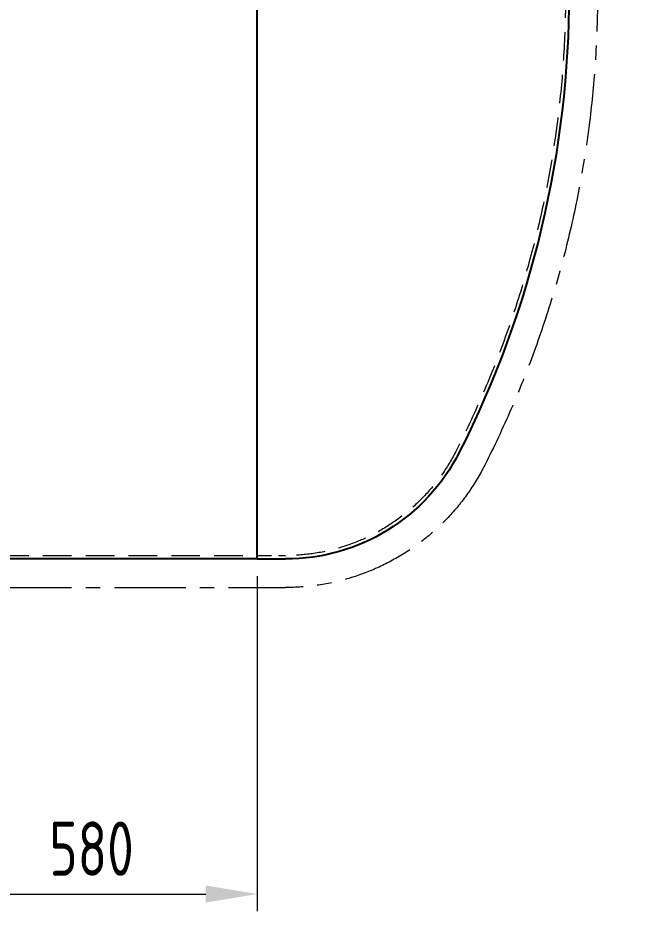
# Model space of a CAD drawing. Header units: millimetres. Extents: x -46397 to 283259, y -8690 to 23983.
# Drawn here: x -37796 to -36715, y 932 to 2496 of the extents above; entities that cross this region are included whole.
import ezdxf

# ---------------------------------------------------------------- set-up
doc = ezdxf.new("R2010")
doc.units = ezdxf.units.MM
for name, pattern in [('CENTER', [2, 1.25, -0.25, 0.25, -0.25]), ('HIDDEN', [0.375, 0.25, -0.125]), ('HIDDENX2', [0.75, 0.5, -0.25])]:
    doc.linetypes.add(name, pattern=pattern)
doc.layers.get('Defpoints').update_dxf_attribs({"lineweight": 0})
for name, color, linetype, lineweight in [('CHUAN NET KHUAT', 4, 'HIDDEN', 0), ('DUONGCHINH', 7, 'Continuous', 25), ('DUONGTAM', 1, 'CENTER', 0), ('PHANTOM 2', 8, 'Continuous', 0), ('Standard', 7, 'Continuous', 0)]:
    doc.layers.add(name, color=color, linetype=linetype, lineweight=lineweight)
doc.styles.add('GHI CHÚ 1', font='isocp_IV25.ttf', dxfattribs={"width": 0.8})
doc.dimstyles.new('1-30SCALE', dxfattribs={"dimtxt": 75, "dimasz": 75, "dimexe": 37.5, "dimexo": 30, "dimgap": 30, "dimtad": 1, "dimtoh": 1, "dimdec": 0, "dimdsep": 46, "dimtxsty": 'GHI CHÚ 1', "dimcen": 0.09, "dimclrd": 256, "dimclre": 256, "dimclrt": 2, "dimadec": 0, "dimazin": 0, "dimtfac": 1, "dimtdec": 0, "dimtofl": 0, "dimtmove": 0, "dimatfit": 3, "dimfxl": 1, "dimlwd": 0, "dimlwe": 0, "dimarcsym": 0})

# ---------------------------------------------------------------- blocks, each defined once
blk = doc.blocks.new('A$Cb6d5b212')
at = {"layer": 'CHUAN NET KHUAT', "color": 3, "linetype": 'HIDDENX2', "lineweight": 0, "ltscale": 100, "extrusion": (2.28848e-17, 1, 0)}
blk.add_line((1500, -985), (3000, -985), dxfattribs=at)
at = {"layer": 'CHUAN NET KHUAT', "color": 3, "linetype": 'HIDDENX2', "lineweight": 0, "ltscale": 50, "extrusion": (2.28848e-17, 1, 0)}
blk.add_line((3000, -985), (3050, -985), dxfattribs=at)
at = {"layer": 'CHUAN NET KHUAT', "color": 3, "linetype": 'HIDDENX2', "lineweight": 0, "ltscale": 100, "extrusion": (0, 0, -1)}
for centre, radius, start, end in [((-1767.2, 0), 1773, 153.1244, 206.8756), ((-3050, -650.1), 334.9, 206.8756, 270)]:
    blk.add_arc(centre, radius, start, end, dxfattribs=at)
at = {"layer": 'DUONGCHINH', "color": 2, "ltscale": 10, "extrusion": (2.28848e-17, 1, 0)}
for p, q in [((3000, -991), (3000, 991)), ((1500, -990), (3000, -990)), ((3000, -991), (3050, -991))]:
    blk.add_line(p, q, dxfattribs=at)
at = {"layer": 'DUONGCHINH', "color": 2, "ltscale": 10, "extrusion": (0, 0, -1)}
for centre, radius, start, end in [((-1767.2, 0), 1779, 153.1244, 206.8756), ((-3050, -650.1), 340.9, 206.8756, 270)]:
    blk.add_arc(centre, radius, start, end, dxfattribs=at)
blk = doc.blocks.new('A$C0143f3ea')
at = {"layer": 'DUONGTAM', "color": 5, "lineweight": 0, "ltscale": 100, "extrusion": (2.28848e-17, 1, 0)}
blk.add_line((-3050, -1041), (3050, -1041), dxfattribs=at)
at = {"layer": 'DUONGTAM', "color": 5, "lineweight": 0, "ltscale": 100, "extrusion": (0, 0, -1)}
for centre, radius, start, end in [((-1767.2, 0), 1829, 153.1244, 206.8756), ((-3050, -650.1), 390.9, 206.8756, 270)]:
    blk.add_arc(centre, radius, start, end, dxfattribs=at)
blk = doc.blocks.new('*D1619')
at = {"layer": 'Defpoints', "color": 0, "transparency": 16777216}
for p in [(-37377, 1548.3, -1.5), (-37957, 1294.3, -1.5), (-37377, 961.6)]:
    blk.add_point(p, dxfattribs=at)
at = {"layer": 'PHANTOM 2', "linetype": 'Continuous', "lineweight": 0, "transparency": 16777216}
for p, q in [((-37377, 1518.3), (-37377, 931.6)), ((-37957, 1264.3), (-37957, 931.6)), ((-37867, 961.6), (-37467, 961.6))]:
    blk.add_line(p, q, dxfattribs=at)
at = {"layer": 'PHANTOM 2', "transparency": 16777216}
for points in [[(-37867, 976.6), (-37867, 946.6), (-37957, 961.6)], [(-37467, 976.6), (-37467, 946.6), (-37377, 961.6)]]:
    blk.add_solid(points, dxfattribs=at)
at = {"layer": 'PHANTOM 2', "color": 2, "transparency": 16777216, "insert": (-37667, 1041), "char_height": 95, "attachment_point": 5, "style": 'GHI CHÚ 1'}
blk.add_mtext('580', dxfattribs=at)

msp = doc.modelspace()

# ---------------------------------------------------------------- block references
at = {"layer": 'Standard'}
for name in ['A$C0143f3ea', 'A$Cb6d5b212']:
    msp.add_blockref(name, (-40377.04, 2539.29, -1.5), dxfattribs=at)

# ---------------------------------------------------------------- dimensions: what is measured, and where the dimension line sits
at = {"layer": 'PHANTOM 2'}
dim = msp.add_linear_dim(base=(-37377.04, 961.62), p1=(-37957.04, 1294.29, -1.5), p2=(-37377.04, 1548.29, -1.5), dimstyle='1-30SCALE', override={"dimtxt": 95, "dimasz": 90, "dimexe": 30, "dimtmove": 1}, dxfattribs=at)
dim.commit()
dim.dimension.update_dxf_attribs({"geometry": '*D1619', "text_midpoint": (-37667.04, 1040.99)})

doc.saveas('drawing.dxf')
